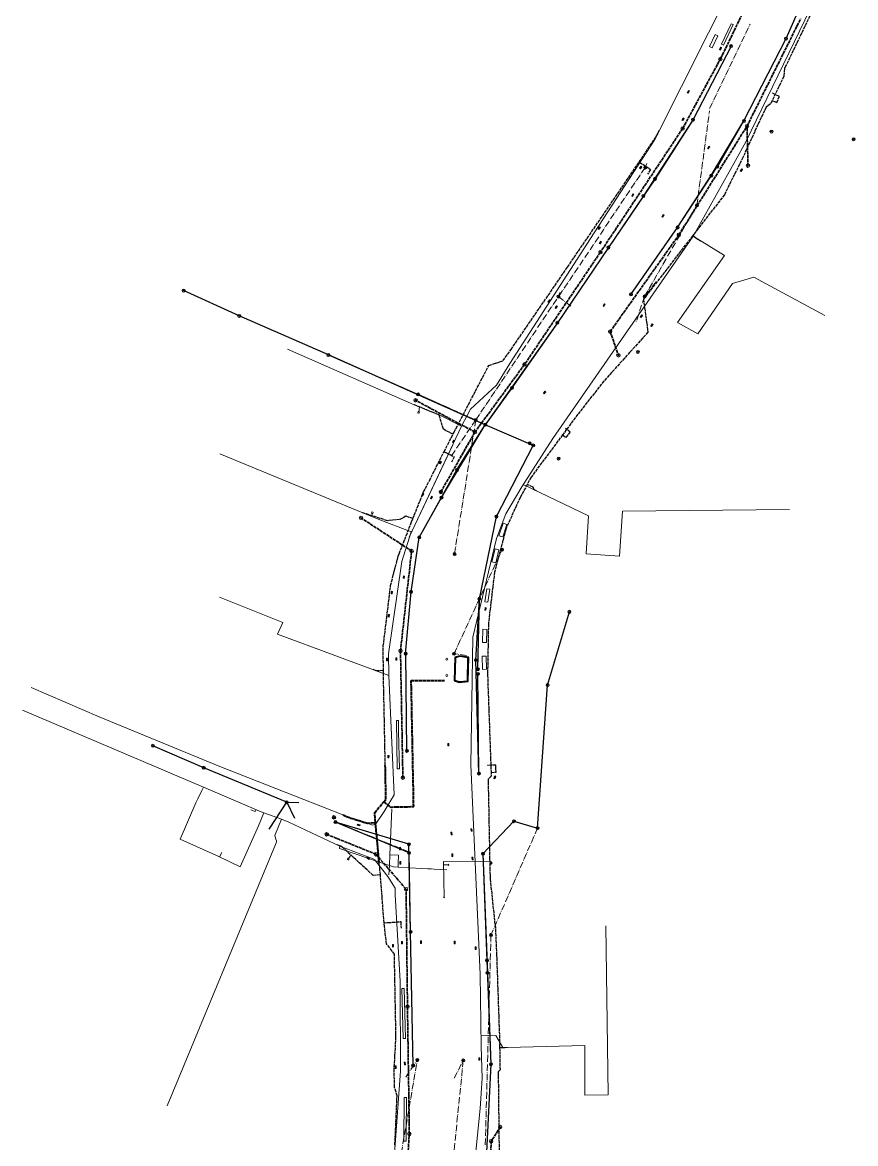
# Model space of a CAD drawing. Header units: metres. Extents: x 105014 to 106600, y 111320 to 118146.
# Drawn here: x 105248.8 to 105578.2, y 113158.3 to 113601.3 of the extents above; entities that cross this region are included whole.
import ezdxf

# ---------------------------------------------------------------- set-up
doc = ezdxf.new("R2010")
doc.units = ezdxf.units.M
doc.linetypes.add('DASHDOT', pattern=[3.556, 2.54, -0.508, 0, -0.508])
doc.linetypes.add('DASHED', pattern=[1.524, 1.27, -0.254])
for name, color, linetype, lineweight in [('35-RH-ACUE-DOMICILIARIA', 152, 'CONTINUOUS', 9), ('35-RH-ACUE-MATRIZ-PJ', 150, 'DASHED', 40), ('35-RH-ACUE-MENOR-EXIST', 151, 'CONTINUOUS', 13), ('35-RH-ACUE-MENOR-PROY', 5, 'DASHED', 25), ('35-RH-ACUE-NODOS', 5, 'CONTINUOUS', 13), ('35-RH-ACUE-PJ-POZOS', 30, 'CONTINUOUS', 30), ('35-RH-PLUV-COLECTOR', 96, 'CONTINUOUS', 30), ('35-RH-PLUV-NODOS', 94, 'CONTINUOUS', 13), ('35-RH-PLUV-RETIRO', 8, 'DASHDOT', 13), ('35-RH-SUDS-ZONAS', 92, 'CONTINUOUS', 20), ('36-RH-SAN-COLECTOR-PROY', 6, 'DASHED', 35), ('36-RH-SAN-POZOS', 216, 'CONTINUOUS', 13)]:
    doc.layers.add(name, color=color, linetype=linetype, lineweight=lineweight)

# ---------------------------------------------------------------- blocks, each defined once
blk = doc.blocks.new('NODO_ACUE')
blk.add_circle((0, 0), 0.4)
blk = doc.blocks.new('POZO_SAN')
for p, q in [((-0.5, 0), (0.5, 0)), ((0, -0.5), (0, 0.5))]:
    blk.add_line(p, q)
blk.add_circle((0, 0), 0.7)
blk = doc.blocks.new('POZO_PLUV')
for p, q in [((-0.42, -0.42), (0.42, 0.42)), ((-0.42, 0.42), (0.42, -0.42))]:
    blk.add_line(p, q)
blk.add_circle((0, 0), 0.6)
blk = doc.blocks.new('SUMIDERO')
for p, q in [((-0.25, -0.2), (-0.25, 0.2)), ((0, -0.2), (0, 0.2)), ((0.25, -0.2), (0.25, 0.2))]:
    blk.add_line(p, q)
blk.add_lwpolyline([(-0.5, -0.2), (0.5, -0.2), (0.5, 0.2), (-0.5, 0.2)], close=True)

msp = doc.modelspace()

# ---------------------------------------------------------------- linework, layer by layer
at = {"layer": '35-RH-ACUE-DOMICILIARIA'}
for points in [[(105405.0415, 113446.9251), (105405.2767, 113447.5203), (105405.7033, 113447.3517), (105405.468, 113446.7565)], [(105405.49, 113447.436), (105405.6917, 113449.3526)], [(105387.4796, 113407.8014), (105387.2436, 113407.2065), (105386.8172, 113407.3757), (105387.0532, 113407.9705)], [(105387.0304, 113407.2911), (105386.8693, 113406.3196)], [(105377.1684, 113270.4909), (105377.4932, 113271.0424), (105377.8884, 113270.8097), (105377.5636, 113270.2582)], [(105377.6908, 113270.926), (105378.6601, 113272.3823)], [(105415.445, 113255.5676), (105415.2043, 113269.7081), (105434.1391, 113269.585), (105434.1422, 113269.425)], [(105434.1548, 113268.7852), (105434.1579, 113268.6252), (105433.5579, 113268.6252)], [(105434.3715, 113269.4295), (105434.3841, 113268.7897), (105433.9255, 113268.7807), (105433.9129, 113269.4205)], [(105415.227, 113268.3729), (105417.1372, 113268.3903)], [(105416.9707, 113268.5768), (105417.3036, 113268.2037)], [(105417.0475, 113268.6454), (105417.3804, 113268.2723)], [(105415.1819, 113255.6299), (105415.5879, 113255.3381)], [(105415.242, 113255.7135), (105415.648, 113255.4217)]]:
    msp.add_lwpolyline(points, dxfattribs=at)
at = {"layer": '35-RH-ACUE-MATRIZ-PJ'}
for points in [[(105391.607, 113293.313), (105392.9244, 113292.2431), (105394.1506, 113291.2472), (105396.4897, 113291.3061), (105403.4558, 113291.4379), (105402.4799, 113341.3047), (105415.6204, 113341.2496)], [(105389.8069, 113269.3116), (105388.39, 113284.48), (105388.3291, 113285.1738), (105388.2088, 113286.9962), (105388.0719, 113289.0685), (105391.607, 113293.313), (105392.485, 113294.3794), (105392.2163, 113307.6628)], [(105375.5003, 113288.1244), (105378.56, 113286.9107), (105385.1407, 113284.8766), (105388.3291, 113285.1738)]]:
    msp.add_lwpolyline(points, dxfattribs=at)
at = {"layer": '35-RH-ACUE-MENOR-EXIST'}
for points in [[(105441.41, 113466.5), (105473.37, 113515.91), (105498.73, 113554.96), (105530.56, 113618.27), (105540, 113636.84)], [(105573.02, 113633.03), (105534.82, 113554.05)], [(105534.82, 113554.05), (105530.66, 113546.67), (105518.14, 113524.38)], [(105518.14, 113524.38), (105513.89, 113516.81)], [(105513.89, 113516.81), (105458.4, 113436.82), (105446.26, 113417.77)], [(105513.89, 113516.81), (105526.3833, 113509.2435), (105507.7318, 113482.6619), (105515.7195, 113478.208), (105529.4659, 113498.0648), (105537.918, 113500.6628), (105565.9679, 113485.4455)], [(105353.6196, 113472.2163), (105404.61, 113449.76), (105413.46, 113446.22)], [(105353.6196, 113472.2163), (105404.61, 113449.76), (105413.46, 113446.22)], [(105422.4, 113441.8), (105425.85, 113448.51), (105436.2, 113457.9), (105441.41, 113466.5)], [(105422.4, 113441.8), (105425.85, 113448.51), (105436.2, 113457.9), (105441.41, 113466.5)], [(105413.46, 113446.22), (105422.4, 113441.8)], [(105413.46, 113446.22), (105422.4, 113441.8)], [(105401.7164, 113397.8296), (105422.4, 113441.8)], [(105401.7164, 113397.8296), (105418.88, 113434.4221)], [(105389.41, 113404.99), (105326.8216, 113430.8063)], [(105389.41, 113404.99), (105326.8216, 113430.8063)], [(105446.26, 113417.77), (105439.88, 113407.14), (105436.12, 113397.31), (105426.86, 113358.4), (105426.03, 113307.89)], [(105446.26, 113417.77), (105439.88, 113407.14), (105436.12, 113397.31), (105426.86, 113358.4), (105426.03, 113307.89)], [(105446.7298, 113418.7568), (105472.5408, 113406.3456), (105471.6586, 113391.3252), (105484.7552, 113390.352), (105485.9458, 113408.1933), (105552.0221, 113408.769)], [(105402.44, 113399.93), (105389.41, 113404.99)], [(105402.44, 113399.93), (105389.41, 113404.99)], [(105393.63, 113343.22), (105393.55, 113351.81), (105398.8167, 113388.2081), (105402.44, 113399.93)], [(105326.68, 113374.15), (105351.68, 113364.15)], [(105326.68, 113374.15), (105351.68, 113364.15)], [(105351.68, 113364.15), (105349.59, 113359.52)], [(105351.68, 113364.15), (105349.59, 113359.52)], [(105349.59, 113359.52), (105393.63, 113343.22)], [(105349.59, 113359.52), (105393.63, 113343.22)], [(105388.47, 113284.57), (105391.82, 113289.46), (105395.74, 113296.09), (105393.63, 113343.22)], [(105388.47, 113284.57), (105391.82, 113289.46), (105395.74, 113296.09), (105393.63, 113343.22)], [(105386.96, 113284.2), (105378.41, 113286.98), (105326.79, 113307.31), (105279.14, 113326.92), (105252.27, 113338.48)], [(105248.75, 113329.48), (105320.4, 113299.11)], [(105248.75, 113329.48), (105320.4, 113299.11)], [(105426.03, 113307.89), (105429.76, 113225.07), (105430.12, 113196.66)], [(105426.03, 113307.89), (105429.76, 113225.07), (105430.12, 113196.66)], [(105311.07, 113278.58), (105317.32, 113292.87), (105318.06, 113294.45), (105319.74, 113297.84)], [(105311.07, 113278.58), (105317.32, 113292.87), (105318.06, 113294.45), (105319.74, 113297.84)], [(105319.74, 113297.84), (105320.4, 113299.11)], [(105319.74, 113297.84), (105320.4, 113299.11)], [(105320.4, 113299.11), (105340.35, 113290.55)], [(105320.4, 113299.11), (105340.35, 113290.55)], [(105341.171, 113290.2177), (105340.9395, 113289.6885), (105340.8295, 113289.4485), (105339.0095, 113290.1785)], [(105341.171, 113290.2177), (105340.9395, 113289.6885), (105340.8295, 113289.4485), (105339.0095, 113290.1785)], [(105340.35, 113290.55), (105341.19, 113290.21)], [(105340.35, 113290.55), (105341.19, 113290.21)], [(105341.19, 113290.21), (105344.14, 113289.01)], [(105341.19, 113290.21), (105344.14, 113289.01)], [(105344.14, 113289.01), (105342.15, 113283.88)], [(105344.14, 113289.01), (105342.15, 113283.88)], [(105344.14, 113289.01), (105351.18, 113286.51)], [(105344.14, 113289.01), (105351.18, 113286.51)], [(105351.18, 113286.51), (105348.5, 113279.95), (105349, 113278.49)], [(105351.18, 113286.51), (105348.5, 113279.95), (105349, 113278.49)], [(105351.18, 113286.51), (105354.04, 113285.29)], [(105351.18, 113286.51), (105354.04, 113285.29)], [(105394.06, 113272.41), (105394.8, 113290.58)], [(105394.06, 113272.41), (105394.8, 113290.58)], [(105334.9, 113267.6), (105342.15, 113283.88)], [(105334.9, 113267.6), (105342.15, 113283.88)], [(105354.04, 113285.29), (105374.27, 113275.84)], [(105354.04, 113285.29), (105374.27, 113275.84)], [(105386.96, 113284.2), (105387.28, 113284.08), (105388.33, 113284.66), (105388.47, 113284.57)], [(105386.96, 113284.2), (105387.28, 113284.08), (105388.33, 113284.66), (105388.47, 113284.57)], [(105388.39, 113284.48), (105388.47, 113284.57)], [(105388.39, 113284.48), (105388.47, 113284.57)], [(105326.66, 113271.6), (105311.07, 113278.58)], [(105326.66, 113271.6), (105311.07, 113278.58)], [(105349, 113278.49), (105349.21, 113277.86), (105349.22, 113277.49)], [(105349, 113278.49), (105349.21, 113277.86), (105349.22, 113277.49)], [(105348.84, 113276.45), (105306.02, 113173.2)], [(105348.84, 113276.45), (105306.02, 113173.2)], [(105327.58, 113273.26), (105326.66, 113271.6)], [(105327.58, 113273.26), (105326.66, 113271.6)], [(105349.22, 113277.49), (105348.84, 113276.45)], [(105349.22, 113277.49), (105348.84, 113276.45)], [(105374.13, 113274.84), (105374.27, 113275.84)], [(105374.13, 113274.84), (105374.27, 113275.84)], [(105380.66, 113272.64), (105374.13, 113274.84)], [(105380.66, 113272.64), (105374.13, 113274.84)], [(105374.27, 113275.84), (105388.04, 113270.46), (105388.3609, 113270.0523), (105393.25, 113263.84), (105396.09, 113259.23), (105396.15, 113256.62)], [(105374.27, 113275.84), (105388.04, 113270.46), (105388.3609, 113270.0523), (105393.25, 113263.84), (105396.09, 113259.23), (105396.15, 113256.62)], [(105326.66, 113271.6), (105334.9, 113267.6)], [(105326.66, 113271.6), (105334.9, 113267.6)], [(105380.66, 113272.64), (105388.3609, 113270.0523), (105393.8313, 113268.2141), (105395.51, 113267.65), (105397.28, 113267.51)], [(105380.66, 113272.64), (105388.3609, 113270.0523), (105393.8313, 113268.2141), (105395.51, 113267.65), (105397.28, 113267.51)], [(105394.06, 113272.41), (105393.8313, 113268.2141), (105393.63, 113264.52)], [(105394.06, 113272.41), (105393.8313, 113268.2141), (105393.63, 113264.52)], [(105397.49, 113272.21), (105394.06, 113272.41)], [(105397.49, 113272.21), (105394.06, 113272.41)], [(105397.28, 113267.51), (105397.34, 113269)], [(105397.28, 113267.51), (105397.34, 113269)], [(105397.34, 113269), (105397.49, 113272.21)], [(105397.34, 113269), (105397.49, 113272.21)], [(105397.28, 113267.51), (105406.5179, 113267.0069), (105416.56, 113266.46)], [(105397.28, 113267.51), (105406.5179, 113267.0069), (105410.3776, 113266.7967)], [(105396.15, 113256.62), (105398.066, 113222.4012), (105398.28, 113186.91), (105395.09, 113143.47), (105391.17, 113121.77)], [(105430.0663, 113200.8974), (105435.8947, 113200.9683), (105438.7123, 113196.277), (105440.578, 113196.2052), (105471.1341, 113196.9807), (105471.0663, 113177.3433), (105480.2744, 113177.5477), (105479.4742, 113244.2858)], [(105430.12, 113196.66), (105430.47, 113184.09), (105429.71, 113172.11), (105427.46, 113149.85), (105418.35, 113096.42), (105402.88, 113040.6), (105370.95, 112932.9), (105365.94, 112912.26), (105364.32, 112879.99), (105365.5, 112853.31), (105367.86, 112839.31), (105381.75, 112786.11)], [(105430.12, 113196.66), (105430.47, 113184.09), (105429.71, 113172.11), (105427.46, 113149.85), (105418.35, 113096.42), (105402.88, 113040.6), (105370.95, 112932.9), (105365.94, 112912.26), (105364.32, 112879.99), (105365.5, 112853.31), (105367.86, 112839.31), (105381.75, 112786.11)]]:
    msp.add_lwpolyline(points, dxfattribs=at)
at = {"layer": '35-RH-ACUE-MENOR-PROY'}
for points in [[(105561.442, 113606.5999), (105550.5746, 113584.2198), (105550.0007, 113583.014), (105549.7838, 113580.0294), (105545.1346, 113570.4502), (105544.5105, 113569.165), (105542.7769, 113567.8078), (105541.4492, 113565.0418), (105533.5839, 113547.9408), (105532.2537, 113545.2529), (105526.2985, 113533.2195), (105513.7506, 113517.0296), (105494.2764, 113491.8732), (105494.7347, 113488.5565), (105495.9255, 113479.9022), (105496.0753, 113478.8545), (105478.6282, 113459.5738), (105468.3384, 113446.4368), (105462.3122, 113438.3366), (105449.8755, 113421.6191), (105448.3243, 113418.7446), (105445.5291, 113413.5288), (105444.0497, 113410.417), (105439.8701, 113401.0653), (105435.4035, 113384.1188), (105432.9813, 113363.7637), (105432.6481, 113343.3058), (105433.8258, 113310.6685), (105434.028, 113305.3419), (105434.093, 113303.4664), (105432.8634, 113302.2246), (105432.8853, 113301.1106), (105433.4791, 113270.7201), (105433.5824, 113267.0548), (105433.6615, 113262.7967), (105435.7594, 113243.1804), (105436.272, 113231.5347), (105437.3818, 113199.2185), (105437.4288, 113196.238), (105437.5828, 113187.4452), (105436.855, 113186.6299), (105436.8923, 113183.3091), (105436.9124, 113181.5216), (105437.1408, 113161.2197), (105437.2105, 113154.9757)], [(105545.1353, 113570.4513), (105546.9705, 113569.6539), (105548.0376, 113572.0324), (105545.1398, 113573.4115)], [(105464.3019, 113504.6313), (105492.6193, 113546.1621), (105499.345, 113556.1831), (105500.6833, 113558.8451)], [(105492.6193, 113546.1621), (105494.0237, 113545.2224), (105497.0775, 113543.1766), (105495.884, 113541.3285)], [(105513.7506, 113517.0296), (105516.8833, 113514.9971)], [(105395.9956, 113157.6152), (105396.9024, 113177.1306), (105395.9193, 113180.4875), (105395.6931, 113187.0458), (105396.4451, 113200.1742), (105395.8158, 113233.1564), (105392.7027, 113237.1862), (105391.8792, 113243.9826), (105391.7647, 113245.4593), (105390.2588, 113264.468), (105390.1139, 113266.023), (105389.998, 113267.2658), (105388.39, 113284.48), (105388.3291, 113285.1738), (105388.2088, 113286.9962), (105388.0719, 113289.0685), (105391.607, 113293.313), (105392.485, 113294.3794), (105392.3379, 113301.6538), (105391.4579, 113345.1579), (105391.4213, 113354.9116), (105392.8085, 113366.1925), (105394.3152, 113378.7677), (105395.7892, 113384.4853), (105396.6003, 113387.6344), (105397.2999, 113390.3449), (105397.6932, 113391.3494), (105402.6018, 113403.8841), (105403.1273, 113405.2259), (105407.3766, 113415.7852), (105409.6288, 113420.2089), (105415.4369, 113431.6548), (105416.8766, 113434.46), (105418.9717, 113438.5198), (105419.4249, 113439.3912), (105433.1008, 113465.6829), (105438.7842, 113467.6394), (105441.9608, 113472.0809), (105464.3019, 113504.6313)], [(105418.9717, 113438.5198), (105417.6796, 113439.1946), (105415.2117, 113440.5456), (105413.4541, 113446.1724), (105403.446, 113450.2726)], [(105462.3132, 113438.3378), (105463.7475, 113437.2796), (105465.3264, 113439.326), (105463.4683, 113440.8713)], [(105415.4369, 113431.6548), (105416.4589, 113431.1562), (105419.4895, 113429.6712), (105418.4166, 113427.507)], [(105451.9967, 113416.2378), (105451.0419, 113416.6527), (105450.6686, 113417.6348), (105448.3243, 113418.7446)], [(105403.1273, 113405.2259), (105400.3775, 113406.1692), (105397.8626, 113404.8348), (105395.0501, 113404.5541), (105393.0936, 113404.3717), (105383.3809, 113407.4768)], [(105391.4579, 113345.1579), (105388.5765, 113345.0972), (105387.1553, 113345.6164)], [(105434.0421, 113304.9342), (105436.0374, 113305.0157), (105435.9062, 113307.8085), (105432.6048, 113307.6879)], [(105391.607, 113293.313), (105392.9244, 113292.2431), (105394.1506, 113291.2472), (105396.4897, 113291.3061), (105400.5907, 113291.3837)], [(105375.5003, 113288.1244), (105378.56, 113286.9107), (105385.1407, 113284.8766), (105388.3291, 113285.1738)], [(105390.2588, 113264.468), (105388.7806, 113264.3577), (105387.3714, 113264.2425), (105374.9802, 113275.6242), (105373.1527, 113276.3638)], [(105391.7647, 113245.4593), (105395.0271, 113245.7197), (105398.2998, 113245.98), (105398.4991, 113243.4359)], [(105437.4288, 113196.238), (105438.7431, 113196.2889), (105439.5413, 113196.2451)]]:
    msp.add_lwpolyline(points, dxfattribs=at)
at = {"layer": '35-RH-ACUE-PJ-POZOS'}
for points in [[(105421.6944, 113351.0049), (105419.6964, 113350.4725), (105419.4518, 113341.1589), (105421.4144, 113340.5213), (105424.946, 113340.8558), (105425.2013, 113350.484), (105421.6944, 113351.0049)], [(105421.7117, 113350.6991), (105419.9904, 113350.2403), (105419.7576, 113341.375), (105421.448, 113340.8258), (105424.6531, 113341.1294), (105424.8944, 113350.2263), (105421.7117, 113350.6991)]]:
    msp.add_lwpolyline(points, close=True, dxfattribs=at)
at = {"layer": '35-RH-PLUV-COLECTOR'}
for points in [[(105550.6656, 113594.873), (105561.7027, 113619.8316)], [(105550.6656, 113594.873), (105561.7027, 113619.8316)], [(105534.02, 113562.35), (105550.6656, 113594.873)], [(105534.02, 113562.35), (105550.6656, 113594.873)], [(105528.9344, 113591.9133), (105513.892, 113562.9)], [(105528.9344, 113591.9133), (105513.892, 113562.9)], [(105513.892, 113562.9), (105494.2777, 113532.722)], [(105513.892, 113562.9), (105498.8692, 113539.4702)], [(105521.1131, 113540.7296), (105534.02, 113562.35)], [(105523.5313, 113544.2297), (105534.02, 113562.35)], [(105507.7997, 113520.2498), (105523.4852, 113544.1876)], [(105498.8692, 113539.4702), (105480.4215, 113512.3387)], [(105507.7997, 113520.2498), (105521.1131, 113540.7296)], [(105494.2777, 113532.722), (105480.4215, 113512.3387)], [(105489.3297, 113493.8136), (105507.7997, 113520.2498)], [(105489.3297, 113493.8136), (105507.7997, 113520.2498)], [(105480.4215, 113512.3387), (105460.2612, 113482.6062)], [(105480.4215, 113512.3387), (105460.2612, 113482.6062)], [(105334.44, 113485.29), (105312.493, 113495.304)], [(105369.71, 113469.89), (105334.44, 113485.29)], [(105460.2612, 113482.6062), (105431.74, 113442.31)], [(105460.2612, 113482.6062), (105442.2922, 113456.8729)], [(105431.74, 113442.31), (105369.71, 113469.89)], [(105369.71, 113469.89), (105405.1939, 113454.2762)], [(105442.2922, 113456.8729), (105431.728, 113442.298)], [(105431.74, 113442.31), (105405.2024, 113454.2954)], [(105414.4442, 113413.5471), (105431.74, 113442.31)], [(105420.5367, 113424.4514), (105431.74, 113442.31)], [(105450.722, 113434.1344), (105431.728, 113442.298)], [(105450.722, 113434.1344), (105431.728, 113442.298)], [(105436.1615, 113406.0579), (105450.7237, 113434.1344)], [(105436.1615, 113406.0579), (105450.7237, 113434.1344)], [(105405.6431, 113397.7729), (105420.5537, 113424.4641)], [(105405.6431, 113397.7729), (105414.4442, 113413.5471)], [(105429.4473, 113373.5595), (105436.1615, 113406.0579)], [(105429.4473, 113373.5595), (105436.1615, 113406.0579)], [(105402.4139, 113376.2857), (105405.6431, 113397.7729)], [(105402.415, 113376.2865), (105405.6431, 113397.7729)], [(105400.2574, 113351.8335), (105402.415, 113376.2865)], [(105400.2574, 113351.8335), (105402.415, 113376.2865)], [(105428.0476, 113349.304), (105429.4473, 113373.5595)], [(105428.8227, 113345.6829), (105429.4473, 113373.5595)], [(105456.4004, 113339.4292), (105465.016, 113368.38)], [(105400.785, 113313.4471), (105400.2726, 113351.8082)], [(105429.221, 113304.4917), (105428.0476, 113349.304)], [(105429.221, 113304.4917), (105428.8404, 113343.8533)], [(105452.441, 113282.928), (105456.4004, 113339.4292)], [(105320.477, 113306.801), (105300.338, 113315.472)], [(105353.244, 113293.146), (105320.477, 113306.801)], [(105346.281, 113282.538), (105353.244, 113293.146)], [(105353.244, 113293.146), (105358.0198, 113293.0367)], [(105353.244, 113293.146), (105356.3657, 113286.8363)], [(105401.6195, 113273.1206), (105372.5273, 113285.3224)], [(105401.5506, 113276.5365), (105372.5273, 113285.3224)], [(105430.8183, 113272.8112), (105443.0876, 113285.6329)], [(105430.8183, 113272.8112), (105443.0876, 113285.6329)], [(105443.0876, 113285.6329), (105452.441, 113282.928)], [(105443.0876, 113285.6329), (105452.441, 113282.928)], [(105402.2457, 113241.9081), (105401.5506, 113276.5365)], [(105402.2457, 113241.9081), (105401.6195, 113273.1206)], [(105430.8183, 113272.8112), (105432.5974, 113225.7143)], [(105430.8183, 113272.8112), (105432.4118, 113230.6666)], [(105403.2334, 113189.1106), (105402.2457, 113241.9081)], [(105403.2334, 113189.1106), (105402.2457, 113241.9081)], [(105432.4118, 113230.6666), (105433.965, 113189.5855)], [(105432.5974, 113225.7143), (105433.965, 113189.5855)], [(105433.965, 113189.5855), (105431.109, 113130.7452)], [(105433.965, 113189.5855), (105431.109, 113130.7452)]]:
    msp.add_lwpolyline(points, dxfattribs=at)
at = {"layer": '35-RH-PLUV-RETIRO'}
for points in [[(105520.415, 113567.213), (105536.449, 113600.55)], [(105515.3969, 113528.995), (105520.4134, 113566.3844)], [(105495.6101, 113545.5147), (105494.9773, 113543.9217), (105460.6859, 113492.9342)], [(105494.7159, 113493.0129), (105515.3969, 113528.995)], [(105499.3562, 113498.7143), (105494.7159, 113493.0129), (105491.3469, 113482.913)], [(105419.59, 113391.232), (105428.0034, 113444.2395), (105460.6859, 113492.9342)], [(105461.2542, 113494.5444), (105460.6859, 113492.9342), (105465.8924, 113488.9976)], [(105405.1939, 113454.2762), (105428.0034, 113444.2395)], [(105418.3555, 113429.9841), (105428.0034, 113444.2395)], [(105424.3333, 113351.1736), (105419.3881, 113351.7977), (105438.0438, 113392.1569)], [(105401.5734, 113273.538), (105372.5273, 113285.3224)], [(105452.441, 113282.928), (105434.0063, 113240.6551)], [(105434.0063, 113240.6551), (105431.7387, 113157.5386)], [(105378.4062, 113062.0277), (105381.754, 113057.252), (105404.9047, 113191.3398)], [(105400.2884, 113184.5485), (105404.9047, 113191.3398)], [(105423.0437, 113191.1241), (105412.8468, 113091.2096)], [(105419.4926, 113184.0732), (105423.0437, 113191.1241)]]:
    msp.add_lwpolyline(points, dxfattribs=at)
at = {"layer": '35-RH-SUDS-ZONAS'}
for points in [[(105529.7195, 113600.4059), (105525.9079, 113592.2798), (105525.0914, 113592.6584), (105528.9031, 113600.7846), (105529.7195, 113600.4059)], [(105529.7195, 113600.4059), (105525.9079, 113592.2798), (105525.0914, 113592.6584), (105528.9031, 113600.7846), (105529.7195, 113600.4059)], [(105529.7195, 113600.4059), (105525.9079, 113592.2798), (105525.0914, 113592.6584), (105528.9031, 113600.7846), (105529.7195, 113600.4059)], [(105529.7195, 113600.4059), (105525.9079, 113592.2798), (105525.0914, 113592.6584), (105528.9031, 113600.7846), (105529.7195, 113600.4059)], [(105523.6757, 113595.9688), (105522.5864, 113596.4723), (105520.3995, 113591.7545), (105521.4883, 113591.2498), (105523.6757, 113595.9688)], [(105523.6757, 113595.9688), (105522.5864, 113596.4723), (105520.3995, 113591.7545), (105521.4883, 113591.2498), (105523.6757, 113595.9688)], [(105438.8058, 113403.465), (105440.3241, 113402.9519), (105438.6597, 113398.0254), (105437.1206, 113398.4722), (105438.8058, 113403.465)], [(105438.8058, 113403.465), (105440.3241, 113402.9519), (105438.6597, 113398.0254), (105437.1206, 113398.4722), (105438.8058, 113403.465)], [(105438.8058, 113403.465), (105440.3241, 113402.9519), (105438.6597, 113398.0254), (105437.1206, 113398.4722), (105438.8058, 113403.465)], [(105438.8058, 113403.465), (105440.3241, 113402.9519), (105438.6597, 113398.0254), (105437.1206, 113398.4722), (105438.8058, 113403.465)], [(105435.6055, 113393.2268), (105437.1595, 113392.8391), (105435.8999, 113387.7936), (105434.3338, 113388.1228), (105435.6055, 113393.2268)], [(105435.6055, 113393.2268), (105437.1595, 113392.8391), (105435.8999, 113387.7936), (105434.3338, 113388.1228), (105435.6055, 113393.2268)], [(105435.6055, 113393.2268), (105437.1595, 113392.8391), (105435.8999, 113387.7936), (105434.3338, 113388.1228), (105435.6055, 113393.2268)], [(105435.6055, 113393.2268), (105437.1595, 113392.8391), (105435.8999, 113387.7936), (105434.3338, 113388.1228), (105435.6055, 113393.2268)], [(105432.3105, 113377.4978), (105433.502, 113377.3387), (105432.8139, 113372.1844), (105431.6155, 113372.2842), (105432.3105, 113377.4978)], [(105432.3105, 113377.4978), (105433.502, 113377.3387), (105432.8139, 113372.1844), (105431.6155, 113372.2842), (105432.3105, 113377.4978)], [(105432.3105, 113377.4978), (105433.502, 113377.3387), (105432.8139, 113372.1844), (105431.6155, 113372.2842), (105432.3105, 113377.4978)], [(105432.3105, 113377.4978), (105433.502, 113377.3387), (105432.8139, 113372.1844), (105431.6155, 113372.2842), (105432.3105, 113377.4978)], [(105430.7755, 113361.5188), (105432.3759, 113361.4665), (105432.206, 113356.2695), (105430.6051, 113356.2841), (105430.7755, 113361.5188)], [(105430.7755, 113361.5188), (105432.3759, 113361.4665), (105432.206, 113356.2695), (105430.6051, 113356.2841), (105430.7755, 113361.5188)], [(105430.7755, 113361.5188), (105432.3759, 113361.4665), (105432.206, 113356.2695), (105430.6051, 113356.2841), (105430.7755, 113361.5188)], [(105430.7755, 113361.5188), (105432.3759, 113361.4665), (105432.206, 113356.2695), (105430.6051, 113356.2841), (105430.7755, 113361.5188)], [(105430.5577, 113350.855), (105432.158, 113350.8698), (105432.2061, 113345.67), (105430.6065, 113345.6335), (105430.5577, 113350.855)], [(105430.5577, 113350.855), (105432.158, 113350.8698), (105432.2061, 113345.67), (105430.6065, 113345.6335), (105430.5577, 113350.855)], [(105430.5577, 113350.855), (105432.158, 113350.8698), (105432.2061, 113345.67), (105430.6065, 113345.6335), (105430.5577, 113350.855)], [(105430.5577, 113350.855), (105432.158, 113350.8698), (105432.2061, 113345.67), (105430.6065, 113345.6335), (105430.5577, 113350.855)], [(105396.5839, 113325.3919), (105397.4839, 113325.3836), (105397.4898, 113321.1506), (105397.7889, 113306.3177), (105396.8892, 113306.2979), (105396.5839, 113325.3919)], [(105399.7156, 113219.6036), (105400.1517, 113199.8281), (105399.252, 113199.8083), (105398.8158, 113219.5838), (105399.7156, 113219.6036)], [(105399.7156, 113219.6036), (105400.1517, 113199.8281), (105399.252, 113199.8083), (105398.8158, 113219.5838), (105399.7156, 113219.6036)], [(105399.7156, 113219.6036), (105400.1517, 113199.8281), (105399.252, 113199.8083), (105398.8158, 113219.5838), (105399.7156, 113219.6036)], [(105399.7156, 113219.6036), (105400.1517, 113199.8281), (105399.252, 113199.8083), (105398.8158, 113219.5838), (105399.7156, 113219.6036)], [(105400.6384, 113176.5224), (105400.5, 113162), (105400.414, 113159.1644), (105399.5149, 113159.2054), (105399.7386, 113176.5025), (105400.6384, 113176.5224)], [(105400.6384, 113176.5224), (105400.5, 113162), (105400.414, 113159.1644), (105399.5149, 113159.2054), (105399.7386, 113176.5025), (105400.6384, 113176.5224)], [(105400.6384, 113176.5224), (105400.5, 113162), (105400.414, 113159.1644), (105399.5149, 113159.2054), (105399.7386, 113176.5025), (105400.6384, 113176.5224)], [(105400.6384, 113176.5224), (105400.5, 113162), (105400.414, 113159.1644), (105399.5149, 113159.2054), (105399.7386, 113176.5025), (105400.6384, 113176.5224)]]:
    msp.add_lwpolyline(points, close=True, dxfattribs=at)
at = {"layer": '36-RH-SAN-COLECTOR-PROY'}
for points in [[(105538.6852, 113615.5815), (105524.6682, 113586.7637)], [(105535.2245, 113560.293), (105556.4097, 113602.7171)], [(105509.7912, 113559.3894), (105524.6682, 113586.7637)], [(105509.7912, 113559.3894), (105477.28, 113510.5)], [(105508.2695, 113517.3153), (105535.2245, 113560.293)], [(105535.603, 113544.692), (105535.2245, 113560.293)], [(105481.0984, 113479.0947), (105508.2695, 113517.3153)], [(105477.28, 113510.5), (105447.27, 113466.14)], [(105477.28, 113510.5), (105447.27, 113466.14)], [(105481.0984, 113479.0947), (105484.3873, 113469.7659)], [(105447.27, 113466.14), (105427.6471, 113439.3916)], [(105427.6471, 113439.3916), (105404.1855, 113451.9698)], [(105414.1662, 113415.7516), (105427.6471, 113439.3916)], [(105402.62, 113392.4), (105382.5942, 113405.5199)], [(105398.2181, 113352.9403), (105402.618, 113392.4003)], [(105399.1713, 113302.8173), (105398.2181, 113352.9403)], [(105369.011, 113280.4952), (105388.5278, 113272.5991)], [(105388.5278, 113272.5991), (105400.4407, 113258.7813)], [(105400.99, 113212.37), (105400.4407, 113258.7813)], [(105401.7265, 113162.0905), (105400.99, 113212.37)], [(105437.6396, 113164.7995), (105434.1025, 113159.1992)], [(105399.9213, 113137.2222), (105401.7265, 113162.0905)], [(105434.1, 113159.2), (105432.2357, 113125.8703)]]:
    msp.add_lwpolyline(points, dxfattribs=at)

# ---------------------------------------------------------------- block references
at = {"layer": '35-RH-ACUE-NODOS', "rotation": 92.9}
for p in [(105416.5638, 113349.6884), (105416.5359, 113343.2592)]:
    msp.add_blockref('NODO_ACUE', p, dxfattribs=at)
at = {"layer": '35-RH-PLUV-NODOS'}
for name, p, rotation in [('POZO_PLUV', (105528.9344, 113591.9133), 241), ('POZO_PLUV', (105528.9344, 113591.9133), 241), ('POZO_PLUV', (105528.9344, 113591.9133), 153), ('POZO_PLUV', (105528.9344, 113591.9133), 153), ('POZO_PLUV', (105550.6656, 113594.873), 241), ('POZO_PLUV', (105550.6656, 113594.873), 241), ('SUMIDERO', (105524.7242, 113590.9568), 243), ('SUMIDERO', (105524.7242, 113590.9568), 243), ('SUMIDERO', (105524.7529, 113590.9179), 244.5), ('SUMIDERO', (105512.015, 113573.8513), 240.9), ('SUMIDERO', (105512.015, 113573.8513), 240.9), ('SUMIDERO', (105512.0186, 113573.846), 241.1), ('SUMIDERO', (105509.9093, 113563.0343), 237.3), ('SUMIDERO', (105509.9093, 113563.0343), 237.3), ('SUMIDERO', (105509.9093, 113563.0343), 237.3), ('POZO_PLUV', (105513.892, 113562.9), 241), ('POZO_PLUV', (105513.892, 113562.9), 241), ('POZO_PLUV', (105534.02, 113562.35), 241), ('POZO_PLUV', (105534.02, 113562.35), 241), ('POZO_PLUV', (105544.906, 113558.1295), 250), ('SUMIDERO', (105520.0163, 113551.8366), 237.8), ('SUMIDERO', (105520.0337, 113551.837), 236.9), ('SUMIDERO', (105520.0337, 113551.837), 236.9), ('POZO_PLUV', (105577.3813, 113555.1426), 250), ('SUMIDERO', (105493.1885, 113543.9702), 235.8), ('SUMIDERO', (105493.1912, 113543.9705), 236.1), ('SUMIDERO', (105493.1912, 113543.9705), 236.1), ('POZO_PLUV', (105523.5313, 113544.2297), 241), ('SUMIDERO', (105533.016, 113542.8858), 236.9), ('POZO_PLUV', (105498.8692, 113539.4702), 241), ('POZO_PLUV', (105521.1131, 113540.7296), 241), ('SUMIDERO', (105490.0899, 113533.0642), 235.3), ('SUMIDERO', (105490.0899, 113533.0642), 235.3), ('SUMIDERO', (105490.0899, 113533.0642), 235.3), ('POZO_PLUV', (105494.2777, 113532.722), 241), ('SUMIDERO', (105501.9609, 113524.822), 236.2), ('SUMIDERO', (105501.9609, 113524.822), 236.2), ('SUMIDERO', (105501.966, 113524.8222), 235.7), ('SUMIDERO', (105476.8155, 113520.0345), 235.6), ('SUMIDERO', (105476.817, 113520.0352), 235.5), ('SUMIDERO', (105476.817, 113520.0352), 235.5), ('POZO_PLUV', (105507.7997, 113520.2498), 241), ('POZO_PLUV', (105507.7997, 113520.2498), 241), ('SUMIDERO', (105477.2293, 113514.2647), 235.5), ('SUMIDERO', (105477.2293, 113514.2647), 235.5), ('SUMIDERO', (105477.2293, 113514.2647), 235.5), ('POZO_PLUV', (105480.4215, 113512.3387), 241), ('POZO_PLUV', (105480.4215, 113512.3387), 241), ('POZO_PLUV', (105312.493, 113495.304), 250), ('SUMIDERO', (105456.9842, 113491.0878), 235.6), ('SUMIDERO', (105456.9842, 113491.0878), 235.6), ('SUMIDERO', (105456.9842, 113491.0878), 235.6), ('POZO_PLUV', (105489.3297, 113493.8136), 326.1), ('POZO_PLUV', (105489.3297, 113493.8136), 326.1), ('POZO_PLUV', (105489.3297, 113493.8136), 326.1), ('POZO_PLUV', (105489.3297, 113493.8136), 326.1), ('POZO_PLUV', (105489.3297, 113493.8136), 241), ('POZO_PLUV', (105489.3297, 113493.8136), 241), ('POZO_PLUV', (105334.44, 113485.29), 250), ('SUMIDERO', (105459.7983, 113488.8307), 235.6), ('SUMIDERO', (105459.7983, 113488.8307), 235.6), ('SUMIDERO', (105459.7983, 113488.8307), 235.6), ('SUMIDERO', (105478.7442, 113489.6103), 55.6), ('SUMIDERO', (105478.7442, 113489.6103), 55.6), ('SUMIDERO', (105478.7442, 113489.6103), 55.6), ('POZO_PLUV', (105460.2612, 113482.6062), 280), ('POZO_PLUV', (105460.2612, 113482.6062), 280), ('SUMIDERO', (105493.474, 113485.2555), 52.1), ('SUMIDERO', (105497.6071, 113481.6784), 52.1), ('POZO_PLUV', (105369.71, 113469.89), 250), ('POZO_PLUV', (105492.088, 113471.062), 250), ('POZO_PLUV', (105405.2024, 113454.2954), 280), ('POZO_PLUV', (105442.2908, 113456.8705), 280), ('SUMIDERO', (105455.1782, 113455.0588), 55.8), ('SUMIDERO', (105455.1782, 113455.0588), 55.8), ('SUMIDERO', (105455.1782, 113455.0588), 55.8), ('POZO_PLUV', (105431.74, 113442.31), 280), ('POZO_PLUV', (105431.74, 113442.31), 280), ('SUMIDERO', (105419.2681, 113435.7309), 238.8), ('POZO_PLUV', (105450.7237, 113434.1344), 280), ('POZO_PLUV', (105450.7237, 113434.1344), 280), ('POZO_PLUV', (105460.73, 113428.947), 250), ('SUMIDERO', (105413.9696, 113427.3528), 238.8), ('SUMIDERO', (105413.9696, 113427.3528), 238.8), ('POZO_PLUV', (105420.5447, 113424.4494), 280), ('SUMIDERO', (105406.9981, 113414.7121), 242.6), ('SUMIDERO', (105410.4464, 113413.5292), 243.4), ('SUMIDERO', (105410.4464, 113413.5292), 243.4), ('SUMIDERO', (105410.4464, 113413.5292), 243.4), ('POZO_PLUV', (105414.4442, 113413.5471), 280), ('POZO_PLUV', (105436.1615, 113406.0579), 280), ('POZO_PLUV', (105436.1615, 113406.0579), 280), ('POZO_PLUV', (105405.6431, 113397.7729), 280), ('POZO_PLUV', (105405.6431, 113397.7729), 280), ('SUMIDERO', (105399.5235, 113382.0855), 258), ('SUMIDERO', (105399.5235, 113382.0855), 258), ('SUMIDERO', (105399.5235, 113382.0855), 258), ('SUMIDERO', (105394.799, 113376.0068), 261), ('SUMIDERO', (105394.799, 113376.0068), 261), ('POZO_PLUV', (105402.415, 113376.2865), 280), ('POZO_PLUV', (105402.415, 113376.2865), 280), ('POZO_PLUV', (105429.4473, 113373.5595), 280), ('POZO_PLUV', (105429.4473, 113373.5595), 280), ('SUMIDERO', (105393.6446, 113366.8435), 264.4), ('SUMIDERO', (105431.8087, 113369.5276), 85), ('SUMIDERO', (105431.8087, 113369.5276), 85), ('SUMIDERO', (105431.8087, 113369.5276), 85), ('POZO_PLUV', (105465.016, 113368.38), 250), ('SUMIDERO', (105392.9429, 113349.5711), 269.7), ('SUMIDERO', (105392.9429, 113349.5711), 269.7), ('SUMIDERO', (105396.5478, 113349.7622), 269.8), ('SUMIDERO', (105396.5478, 113349.7622), 269.8), ('SUMIDERO', (105396.5478, 113349.7622), 269.8), ('POZO_PLUV', (105400.2574, 113351.8335), 280), ('POZO_PLUV', (105400.2574, 113351.8335), 280), ('POZO_PLUV', (105400.2574, 113351.8335), 355), ('POZO_PLUV', (105428.0476, 113349.304), 280), ('POZO_PLUV', (105428.8227, 113345.6829), 280), ('POZO_PLUV', (105428.8404, 113343.8533), 280), ('POZO_PLUV', (105456.4004, 113339.4292), 250), ('POZO_PLUV', (105300.338, 113315.472), 250), ('POZO_PLUV', (105400.785, 113313.4471), 280), ('POZO_PLUV', (105400.7683, 113313.4705), 358.5), ('SUMIDERO', (105417.1415, 113315.9097), 271.7), ('SUMIDERO', (105417.1415, 113315.9097), 271.7), ('SUMIDERO', (105417.1415, 113315.9097), 271.7), ('SUMIDERO', (105393.4841, 113311.1595), 269.7), ('POZO_PLUV', (105320.477, 113306.801), 250), ('POZO_PLUV', (105429.221, 113304.4917), 280), ('POZO_PLUV', (105429.221, 113304.4917), 280), ('POZO_PLUV', (105429.221, 113304.4917), 0.9), ('POZO_PLUV', (105429.221, 113304.4917), 0.9), ('SUMIDERO', (105435.4814, 113302.9696), 251.8), ('SUMIDERO', (105435.4814, 113302.9696), 251.8), ('SUMIDERO', (105435.6109, 113303.0123), 248.5), ('POZO_PLUV', (105353.244, 113293.146), 250), ('POZO_PLUV', (105372.5273, 113285.3224), 280), ('POZO_PLUV', (105372.5273, 113285.3224), 280), ('SUMIDERO', (105381.689, 113284.1029), 344.5), ('SUMIDERO', (105381.689, 113284.1029), 344.5), ('SUMIDERO', (105381.689, 113284.1029), 344.5), ('SUMIDERO', (105426.2863, 113282.181), 272.6), ('POZO_PLUV', (105443.0876, 113285.6329), 280), ('POZO_PLUV', (105443.0876, 113285.6329), 280), ('POZO_PLUV', (105452.441, 113282.928), 250), ('POZO_PLUV', (105452.441, 113282.928), 280), ('POZO_PLUV', (105452.441, 113282.928), 280), ('SUMIDERO', (105418.3948, 113280.8229), 272), ('SUMIDERO', (105398.0306, 113274.8249), 271.4), ('POZO_PLUV', (105401.5506, 113276.5365), 280), ('POZO_PLUV', (105401.6195, 113273.1206), 280), ('POZO_PLUV', (105430.8183, 113272.8112), 280), ('POZO_PLUV', (105430.8183, 113272.8112), 280), ('SUMIDERO', (105385.4433, 113270.9905), 322), ('SUMIDERO', (105398.158, 113269.1866), 270.2), ('SUMIDERO', (105398.158, 113269.1866), 270.2), ('SUMIDERO', (105418.683, 113272.2351), 272.6), ('SUMIDERO', (105418.683, 113272.2351), 272.6), ('SUMIDERO', (105426.6843, 113270.9397), 272.6), ('SUMIDERO', (105426.6843, 113270.9397), 272.6), ('POZO_PLUV', (105402.2457, 113241.9081), 280), ('POZO_PLUV', (105402.2457, 113241.9081), 280), ('SUMIDERO', (105398.8507, 113237.6696), 271.4), ('SUMIDERO', (105398.8507, 113237.6696), 271.4), ('SUMIDERO', (105398.8507, 113237.6696), 271.4), ('SUMIDERO', (105406.3511, 113237.8714), 271.4), ('SUMIDERO', (105406.3511, 113237.8714), 271.4), ('SUMIDERO', (105419.6432, 113237.736), 271.5), ('SUMIDERO', (105419.6432, 113237.736), 271.5), ('SUMIDERO', (105419.6432, 113237.736), 271.5), ('SUMIDERO', (105395.26, 113236.4459), 271.4), ('SUMIDERO', (105395.26, 113236.4459), 271.4), ('SUMIDERO', (105395.26, 113236.4459), 271.4), ('SUMIDERO', (105427.9104, 113235.4687), 272.4), ('SUMIDERO', (105427.9104, 113235.4687), 272.4), ('SUMIDERO', (105427.9104, 113235.4687), 272.4), ('POZO_PLUV', (105432.4118, 113230.6666), 280), ('POZO_PLUV', (105432.5974, 113225.7143), 280), ('SUMIDERO', (105399.9301, 113189.8896), 272.2), ('SUMIDERO', (105399.9301, 113189.8896), 272.2), ('SUMIDERO', (105399.9301, 113189.8896), 272.2), ('POZO_PLUV', (105403.2334, 113189.1106), 280), ('POZO_PLUV', (105403.2334, 113189.1106), 280), ('POZO_PLUV', (105403.2334, 113189.1106), 359.8), ('POZO_PLUV', (105403.2334, 113189.1106), 359.8), ('SUMIDERO', (105429.4354, 113191.6708), 271.4), ('SUMIDERO', (105429.4354, 113191.6708), 271.4), ('SUMIDERO', (105429.4354, 113191.6708), 271.4), ('POZO_PLUV', (105433.965, 113189.5855), 280), ('POZO_PLUV', (105433.965, 113189.5855), 280), ('SUMIDERO', (105396.3244, 113188.4552), 270.6), ('SUMIDERO', (105396.3244, 113188.4552), 270.6), ('SUMIDERO', (105396.3244, 113188.4552), 270.6)]:
    msp.add_blockref(name, p, dxfattribs=dict(at, rotation=rotation))
for p in [(105494.9773, 113543.9217), (105494.9773, 113543.9217), (105515.3969, 113528.995), (105515.3969, 113528.995), (105460.6859, 113492.9342), (105460.6859, 113492.9342), (105494.7159, 113493.0129), (105494.7159, 113493.0129), (105428.0034, 113444.2395), (105428.0034, 113444.2395), (105449.343, 113435.0069), (105438.414, 113392.922), (105419.59, 113391.232), (105419.3881, 113351.7977), (105434.0063, 113240.6551), (105404.9047, 113191.3398), (105404.9047, 113191.3398), (105423.0437, 113191.1241), (105423.0437, 113191.1241)]:
    msp.add_blockref('POZO_PLUV', p, dxfattribs=at)
at = {"layer": '36-RH-SAN-POZOS'}
for p, rotation in [((105524.6682, 113586.7637), 243), ((105535.2245, 113560.293), 243), ((105509.7912, 113559.3894), 243), ((105535.5998, 113544.698), 243), ((105508.2695, 113517.3153), 243), ((105477.281, 113510.497), 243), ((105481.0984, 113479.0947), 243), ((105484.3873, 113469.7659), 243), ((105447.274, 113466.142), 243), ((105404.1855, 113451.9698), 279), ((105427.6471, 113439.3916), 279), ((105414.1662, 113415.7516), 328.6), ((105414.1662, 113415.7516), 279), ((105382.5942, 113405.5199), 279), ((105402.62, 113392.4), 279), ((105398.2181, 113352.9403), 279), ((105399.1713, 113302.8525), 279), ((105399.1713, 113302.8525), 0.6), ((105371.916, 113287.1548), 64.9), ((105371.916, 113287.1548), 279), ((105369.011, 113280.4952), 279), ((105388.5278, 113272.5991), 279), ((105400.4407, 113258.7813), 279), ((105400.99, 113212.37), 279), ((105401.7265, 113162.0905), 279), ((105437.6377, 113164.7976), 279), ((105434.099, 113159.203), 279)]:
    msp.add_blockref('POZO_SAN', p, dxfattribs=dict(at, rotation=rotation))

doc.saveas('drawing.dxf')
